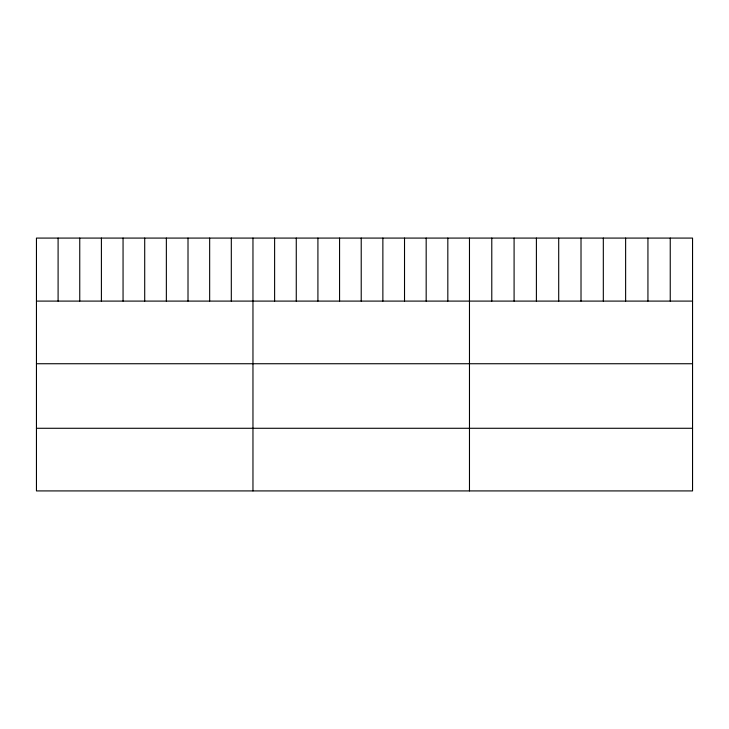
<?xml version="1.0" encoding="UTF-8"?>
<svg xmlns="http://www.w3.org/2000/svg" width="729" height="729" viewBox="0 0 729 729"><rect width="100%" height="100%" fill="white"/><g stroke="black" fill="none" stroke-linecap="round" stroke-linejoin="round"><path stroke-width="1.09" d="M692.55 301.095L692.55 490.918L36.45 490.918L36.45 238.082L692.55 238.082L692.55 301.095L36.45 301.095M36.45 363.735L692.55 363.735M36.45 428.278L692.55 428.278M670.243 238.082L670.243 301.095M647.935 238.082L647.935 301.095M625.628 238.082L625.628 301.095M603.32 238.082L603.32 301.095M581.013 238.082L581.013 301.095M558.706 238.082L558.706 301.095M536.398 238.082L536.398 301.095M514.091 238.082L514.091 301.095M491.783 238.082L491.783 301.095M469.476 238.082L469.476 490.918M447.825 238.082L447.825 301.095M426.173 238.082L426.173 301.095M404.522 238.082L404.522 301.095M382.871 238.082L382.871 301.095M361.219 238.082L361.219 301.095M339.568 238.082L339.568 301.095M317.917 238.082L317.917 301.095M296.266 238.082L296.266 301.095M274.614 238.082L274.614 301.095M252.963 238.082L252.963 490.918M231.312 238.082L231.312 301.095M209.66 238.082L209.66 301.095M188.009 238.082L188.009 301.095M166.358 238.082L166.358 301.095M144.707 238.082L144.707 301.095M123.055 238.082L123.055 301.095M101.404 238.082L101.404 301.095M79.753 238.082L79.753 301.095M58.101 238.082L58.101 301.095"/></g></svg>
